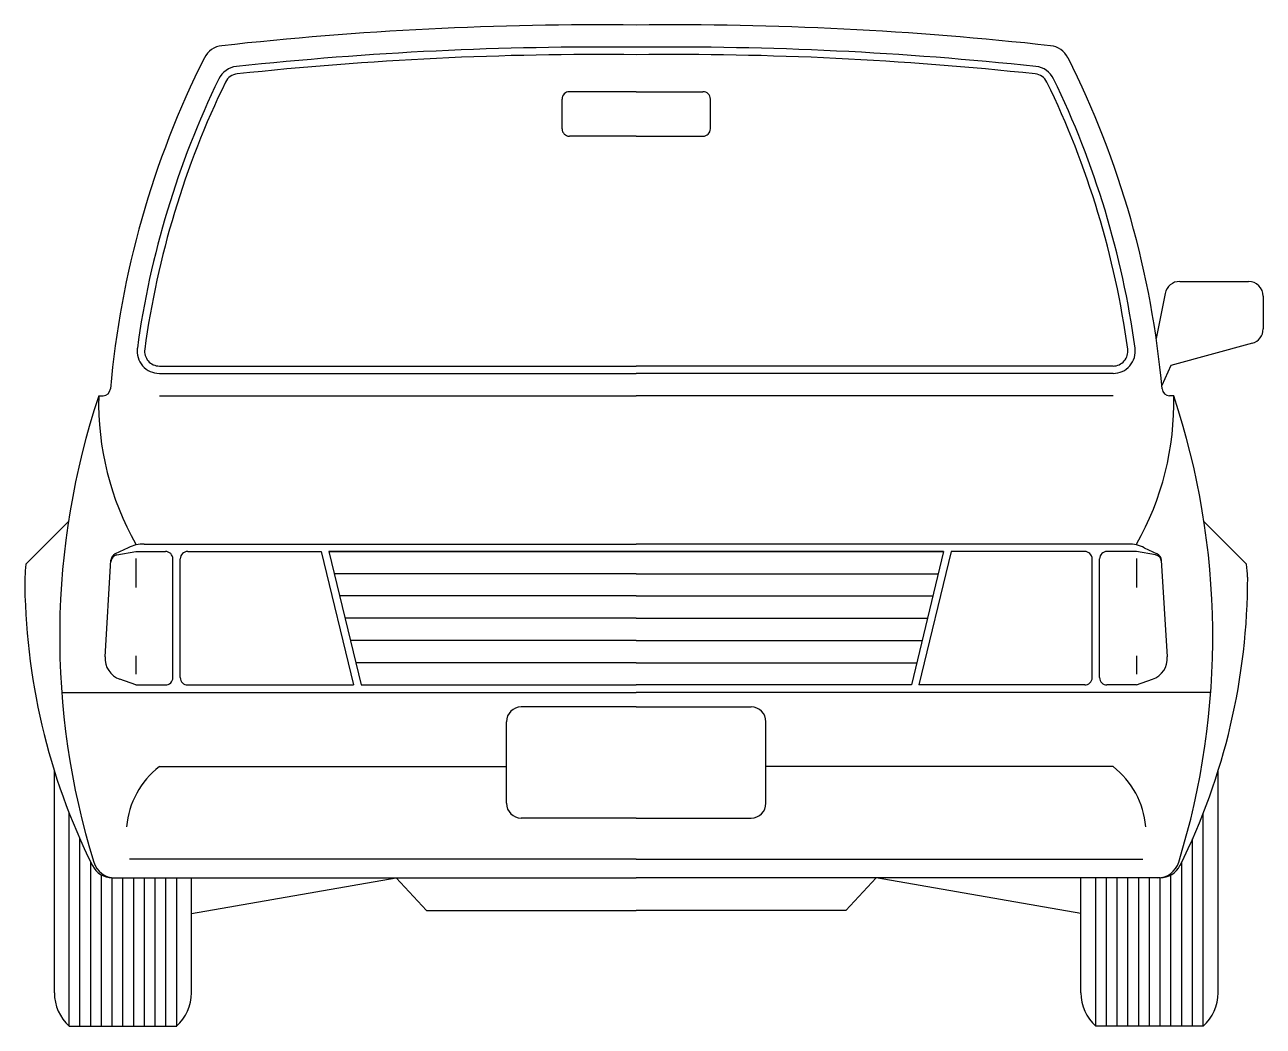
# Model space of a CAD drawing. Extents: x 81.2 to 102.2, y 189 to 198.5.
# Drawn here: x 84.075 to 85.746, y 195.8 to 197.15 of the extents above; entities that cross this region are included whole.
import ezdxf

# ---------------------------------------------------------------- set-up
doc = ezdxf.new("R2010")
doc.units = 0
doc.layers.get('0').update_dxf_attribs({"linetype": 'CONTINUOUS'})

msp = doc.modelspace()

# ---------------------------------------------------------------- linework, layer by layer
for p, q in [((84.8998, 197.0602), (84.8098, 197.0602)), ((84.8998, 197.0602), (84.9898, 197.0602)), ((84.7998, 197.0102), (84.7998, 197.0502)), ((84.9998, 197.0102), (84.9998, 197.0502)), ((84.8998, 197.0002), (84.8098, 197.0002)), ((84.8998, 197.0002), (84.9898, 197.0002)), ((85.6329, 196.8044), (85.7255, 196.8044)), ((85.6133, 196.7883), (85.6011, 196.7276)), ((85.7455, 196.7844), (85.7455, 196.7404)), ((85.7309, 196.7211), (85.6209, 196.6909)), ((84.2566, 196.6904), (84.8998, 196.6904)), ((85.543, 196.6904), (84.8998, 196.6904)), ((85.6209, 196.6909), (85.6086, 196.6643)), ((84.2566, 196.6804), (84.8998, 196.6804)), ((85.543, 196.6804), (84.8998, 196.6804)), ((84.1748, 196.6504), (84.1806, 196.6504)), ((84.2566, 196.6504), (84.8998, 196.6504)), ((85.543, 196.6504), (84.8998, 196.6504)), ((85.6248, 196.6504), (85.619, 196.6504)), ((84.1338, 196.4804), (84.0765, 196.4231)), ((85.6658, 196.4804), (85.7231, 196.4231)), ((84.2145, 196.4455), (84.197, 196.437)), ((84.1994, 196.4359), (84.2248, 196.4404)), ((84.2248, 196.4404), (84.2648, 196.4404)), ((84.2362, 196.4504), (84.8998, 196.4504)), ((84.2948, 196.4404), (84.4748, 196.4404)), ((84.4748, 196.4404), (84.5184, 196.2604)), ((84.4851, 196.4404), (84.8998, 196.4404)), ((84.4851, 196.4404), (84.5287, 196.2604)), ((84.8998, 196.4404), (84.4851, 196.4404)), ((85.5634, 196.4504), (84.8998, 196.4504)), ((84.8998, 196.4404), (85.3145, 196.4404)), ((85.3145, 196.4404), (84.8998, 196.4404)), ((85.3145, 196.4404), (85.2709, 196.2604)), ((85.3248, 196.4404), (85.2812, 196.2604)), ((85.5048, 196.4404), (85.3248, 196.4404)), ((85.5748, 196.4404), (85.5348, 196.4404)), ((85.6001, 196.4359), (85.5748, 196.4404)), ((85.5851, 196.4455), (85.6026, 196.437)), ((84.1834, 196.2983), (84.1913, 196.4286)), ((84.2248, 196.4311), (84.2248, 196.3916)), ((84.2748, 196.2704), (84.2748, 196.4304)), ((84.2848, 196.2704), (84.2848, 196.4304)), ((85.5148, 196.2704), (85.5148, 196.4304)), ((85.5248, 196.2704), (85.5248, 196.4304)), ((85.5748, 196.4311), (85.5748, 196.3916)), ((85.6162, 196.2983), (85.6082, 196.4286)), ((84.8998, 196.4104), (84.4923, 196.4104)), ((84.8998, 196.4104), (85.3072, 196.4104)), ((84.8998, 196.3804), (84.4996, 196.3804)), ((84.8998, 196.3804), (85.3, 196.3804)), ((84.8998, 196.3504), (84.5069, 196.3504)), ((84.8998, 196.3504), (85.2927, 196.3504)), ((84.8998, 196.3204), (84.5141, 196.3204)), ((84.8998, 196.3204), (85.2855, 196.3204)), ((84.2248, 196.2995), (84.2248, 196.2748)), ((84.8998, 196.2904), (84.5214, 196.2904)), ((84.8998, 196.2904), (85.2782, 196.2904)), ((85.5748, 196.2995), (85.5748, 196.2748)), ((84.2248, 196.2604), (84.2032, 196.2682)), ((85.5748, 196.2604), (85.5964, 196.2682)), ((84.1248, 196.2504), (84.8998, 196.2504)), ((84.2248, 196.2604), (84.2648, 196.2604)), ((84.2948, 196.2604), (84.5184, 196.2604)), ((84.5287, 196.2604), (84.8998, 196.2604)), ((85.2709, 196.2604), (84.8998, 196.2604)), ((85.6748, 196.2504), (84.8998, 196.2504)), ((85.5048, 196.2604), (85.2812, 196.2604)), ((85.5748, 196.2604), (85.5348, 196.2604)), ((84.8998, 196.2309), (84.7448, 196.2309)), ((84.8998, 196.2309), (85.0548, 196.2309)), ((84.7248, 196.1009), (84.7248, 196.2109)), ((85.0748, 196.1009), (85.0748, 196.2109)), ((84.2566, 196.1504), (84.7248, 196.1504)), ((85.543, 196.1504), (85.0748, 196.1504)), ((84.115, 195.8454), (84.115, 196.1447)), ((85.6846, 195.8454), (85.6846, 196.1447)), ((84.135, 195.8004), (84.135, 196.0878)), ((85.6646, 195.8004), (85.6646, 196.0878)), ((84.8998, 196.0809), (84.7448, 196.0809)), ((84.8998, 196.0809), (85.0548, 196.0809)), ((84.1495, 195.8004), (84.1495, 196.0529)), ((85.6501, 195.8004), (85.6501, 196.0529)), ((84.164, 195.8004), (84.164, 196.0218)), ((84.8998, 196.0254), (84.2164, 196.0254)), ((84.8998, 196.0254), (85.5832, 196.0254)), ((85.6356, 195.8004), (85.6356, 196.0218)), ((84.1785, 195.8004), (84.1785, 196.0042)), ((84.193, 195.8004), (84.193, 196.0004)), ((84.1932, 196.0004), (84.8998, 196.0004)), ((84.2075, 195.8004), (84.2075, 196.0004)), ((84.222, 195.8004), (84.222, 196.0004)), ((84.2365, 195.8004), (84.2365, 196.0004)), ((84.251, 195.8004), (84.251, 196.0004)), ((84.2655, 195.8004), (84.2655, 196.0004)), ((84.28, 195.8004), (84.28, 196.0004)), ((84.3, 195.9525), (84.576, 196.0004)), ((84.3, 195.8454), (84.3, 196.0004)), ((84.576, 196.0004), (84.6169, 195.9566)), ((85.6064, 196.0004), (84.8998, 196.0004)), ((85.2236, 196.0004), (85.1827, 195.9566)), ((85.4996, 195.9525), (85.2236, 196.0004)), ((85.4996, 195.8454), (85.4996, 196.0004)), ((85.5196, 195.8004), (85.5196, 196.0004)), ((85.5341, 195.8004), (85.5341, 196.0004)), ((85.5486, 195.8004), (85.5486, 196.0004)), ((85.5631, 195.8004), (85.5631, 196.0004)), ((85.5776, 195.8004), (85.5776, 196.0004)), ((85.5921, 195.8004), (85.5921, 196.0004)), ((85.6066, 195.8004), (85.6066, 196.0004)), ((85.6211, 195.8004), (85.6211, 196.0042)), ((84.6169, 195.9566), (84.8998, 195.9566)), ((85.1827, 195.9566), (84.8998, 195.9566)), ((84.135, 195.8004), (84.28, 195.8004)), ((85.6646, 195.8004), (85.5196, 195.8004))]:
    msp.add_line(p, q)
for centre, radius, start, end in [((84.8498, 192.5416), 4.6087, 89.3784, 96.34), ((84.9498, 192.5416), 4.6087, 83.66, 90.6216), ((84.3442, 197.0924), 0.03, 96.34, 153.307), ((84.8498, 192.5416), 4.5787, 89.3743, 96.1335), ((84.9498, 192.5416), 4.5787, 83.8665, 90.6257), ((85.4554, 197.0924), 0.03, 26.693, 83.66), ((85.4202, 196.5514), 1.2344, 153.307, 174.9735), ((84.8498, 192.5416), 4.5687, 89.3729, 96.1335), ((84.9498, 192.5416), 4.5687, 83.8665, 90.6271), ((84.3794, 196.5514), 1.2344, 5.0265, 26.693), ((84.3638, 197.0644), 0.03, 96.1335, 154.0994), ((85.4358, 197.0644), 0.03, 25.9006, 83.8665), ((85.4202, 196.5514), 1.2044, 154.0994, 172.2174), ((85.4202, 196.5514), 1.1944, 154.0994, 172.2174), ((84.3638, 197.0644), 0.02, 96.1335, 154.0994), ((85.4358, 197.0644), 0.02, 25.9006, 83.8665), ((84.3794, 196.5514), 1.1944, 7.7826, 25.9006), ((84.3794, 196.5514), 1.2044, 7.7826, 25.9006), ((84.8098, 197.0502), 0.01, 90, 180), ((84.9898, 197.0502), 0.01, 0, 90), ((84.8098, 197.0102), 0.01, 180, 270), ((84.9898, 197.0102), 0.01, 270, 0), ((85.6329, 196.7844), 0.02, 90, 168.7085), ((85.7255, 196.7844), 0.02, 0, 90), ((85.7255, 196.7404), 0.02, 285.3833, 0), ((84.2566, 196.7104), 0.03, 172.2174, 270), ((84.2566, 196.7104), 0.02, 172.2174, 270), ((85.543, 196.7104), 0.03, 270, 7.7826), ((85.543, 196.7104), 0.02, 270, 7.7826), ((84.1806, 196.6604), 0.01, 270, 354.9735), ((85.619, 196.6604), 0.01, 185.0265, 270), ((85.1498, 196.3254), 1.0277, 161.5651, 197.1976), ((84.5603, 196.6405), 0.3856, 178.5317, 209.5407), ((85.2393, 196.6405), 0.3856, 330.4593, 1.4683), ((84.6498, 196.3254), 1.0277, 342.8024, 18.4349), ((84.2012, 196.426), 0.01, 100.1378, 176.5135), ((84.2013, 196.428), 0.01, 115.6872, 176.5135), ((84.2362, 196.4004), 0.05, 90, 115.6872), ((84.2648, 196.4304), 0.01, 0, 90), ((84.2948, 196.4304), 0.01, 90, 180), ((85.5048, 196.4304), 0.01, 0, 90), ((85.5348, 196.4304), 0.01, 90, 180), ((85.5634, 196.4004), 0.05, 64.3128, 90), ((85.5984, 196.426), 0.01, 3.4865, 79.8622), ((85.5983, 196.428), 0.01, 3.4865, 64.3128), ((85.1498, 196.3254), 1.0777, 174.7999, 175.7267), ((84.6498, 196.3254), 1.0777, 4.2733, 5.2001), ((84.948, 196.4056), 0.873, 179.9938, 206.4303), ((84.8516, 196.4056), 0.873, 333.5697, 0.0062), ((84.2133, 196.2964), 0.03, 176.5135, 250.1361), ((85.5862, 196.2964), 0.03, 289.8639, 3.4865), ((84.2648, 196.2704), 0.01, 270, 0), ((84.2948, 196.2704), 0.01, 180, 270), ((85.5048, 196.2704), 0.01, 270, 0), ((85.5348, 196.2704), 0.01, 180, 270), ((84.7448, 196.2109), 0.02, 90, 180), ((85.0548, 196.2109), 0.02, 0, 90), ((84.3271, 196.0594), 0.1151, 127.7412, 175.0677), ((85.4725, 196.0594), 0.1151, 4.9323, 52.2588), ((84.7448, 196.1009), 0.02, 180, 270), ((85.0548, 196.1009), 0.02, 270, 0), ((84.1932, 196.0304), 0.03, 206.4303, 270), ((84.1967, 196.0304), 0.03, 197.1976, 270), ((85.6029, 196.0304), 0.03, 270, 342.8024), ((85.6064, 196.0304), 0.03, 270, 333.5697), ((84.1756, 195.8454), 0.0606, 180, 227.925), ((84.2393, 195.8454), 0.0606, 312.075, 0), ((85.5603, 195.8454), 0.0606, 180, 227.925), ((85.624, 195.8454), 0.0606, 312.075, 0)]:
    msp.add_arc(centre, radius, start, end)

doc.saveas('drawing.dxf')
